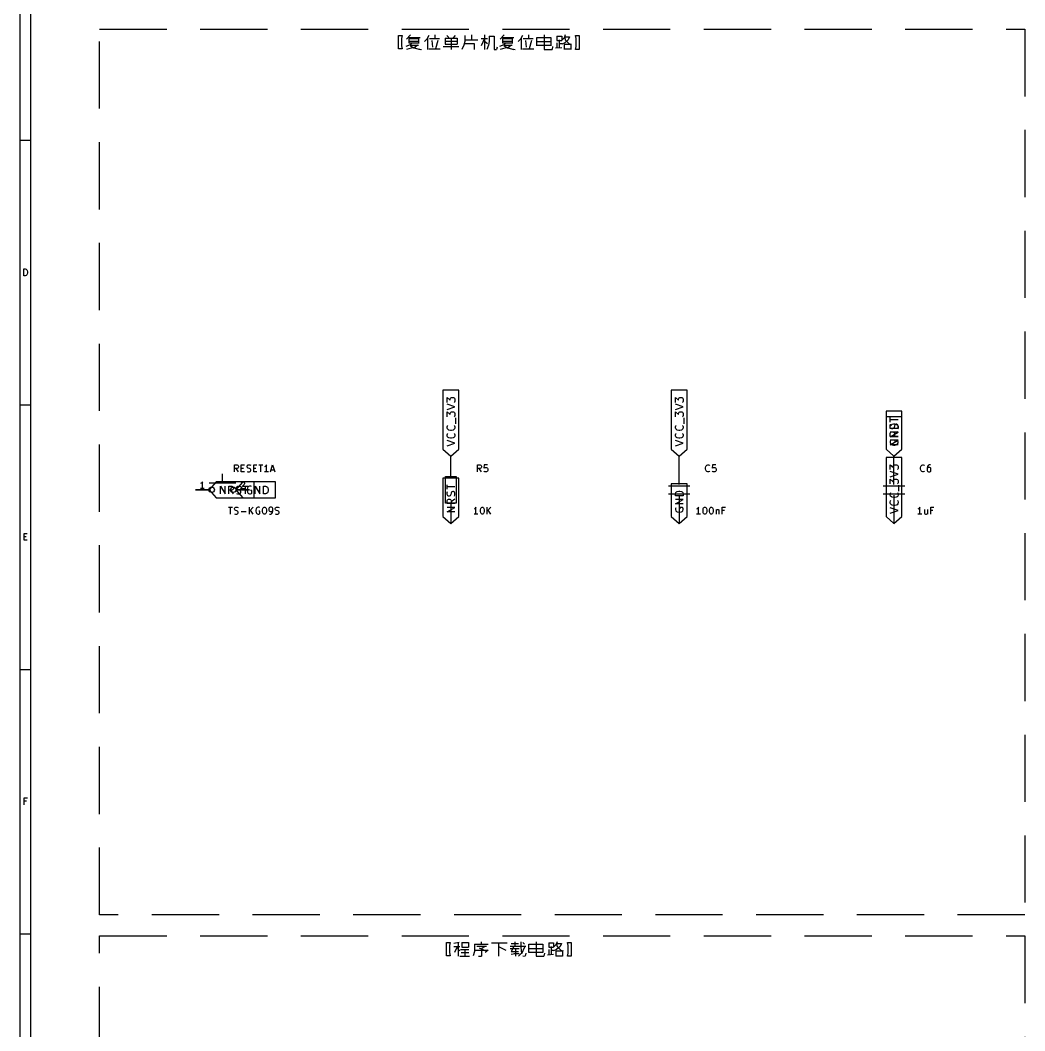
# Model space of a CAD drawing. Extents: x 0.4 to 37.4, y -23 to -0.4.
# Drawn here: x 0.39 to 7.87, y -12.93 to -5.41 of the extents above; entities that cross this region are included whole.
import ezdxf

# ---------------------------------------------------------------- set-up
doc = ezdxf.new("R2010")
doc.units = 0
doc.header["$MEASUREMENT"] = 0
doc.linetypes.add('DASHED', pattern=[0.75, 0.5, -0.25])
for name, color, linetype in [('BLUE3', 171, 'CONTINUOUS'), ('CYAN2', 4, 'CONTINUOUS'), ('GREEN3', 91, 'CONTINUOUS'), ('RED2', 1, 'CONTINUOUS'), ('RED3', 11, 'CONTINUOUS')]:
    doc.layers.add(name, color=color, linetype=linetype)

msp = doc.modelspace()

# ---------------------------------------------------------------- linework, layer by layer
at = {"layer": 'BLUE3', "linetype": 'DASHED'}
for p, q in [((0.9843, -5.4724), (7.874, -5.4724)), ((0.9843, -12.063), (0.9843, -5.4724)), ((7.874, -5.4724), (7.874, -12.063)), ((7.874, -12.063), (0.9843, -12.063)), ((0.9843, -12.2205), (7.874, -12.2205)), ((0.9843, -17.5984), (0.9843, -12.2205)), ((7.874, -12.2205), (7.874, -17.5984))]:
    msp.add_line(p, q, dxfattribs=at)
at = {"layer": 'BLUE3', "linetype": 'CONTINUOUS'}
for p, q in [((3.2108, -5.5199), (3.2378, -5.5199)), ((3.2108, -5.6189), (3.2108, -5.5199)), ((3.2378, -5.5199), (3.2333, -5.5424)), ((3.2333, -5.5424), (3.2333, -5.5694)), ((3.3008, -5.5154), (3.2693, -5.5469)), ((3.2873, -5.5334), (3.3728, -5.5334)), ((3.2873, -5.5424), (3.2873, -5.5739)), ((3.2873, -5.5424), (3.3593, -5.5424)), ((3.2873, -5.5604), (3.3638, -5.5604)), ((3.3593, -5.5424), (3.3593, -5.5739)), ((3.4223, -5.5469), (3.4043, -5.5649)), ((3.4358, -5.5199), (3.4223, -5.5469)), ((3.4268, -5.5379), (3.4268, -5.6234)), ((3.4403, -5.5424), (3.5168, -5.5424)), ((3.4583, -5.5559), (3.4628, -5.6054)), ((3.4808, -5.5154), (3.4808, -5.5424)), ((3.5033, -5.5559), (3.4853, -5.6189)), ((3.5573, -5.5379), (3.5573, -5.5829)), ((3.5573, -5.5379), (3.6472, -5.5379)), ((3.5573, -5.5604), (3.6472, -5.5604)), ((3.5707, -5.5199), (3.5842, -5.5334)), ((3.6022, -5.5379), (3.6022, -5.6234)), ((3.6337, -5.5199), (3.6157, -5.5379)), ((3.6472, -5.5379), (3.6472, -5.5829)), ((3.7057, -5.5649), (3.6967, -5.5919)), ((3.7057, -5.5199), (3.7057, -5.5649)), ((3.7057, -5.5514), (3.8002, -5.5514)), ((3.7552, -5.5154), (3.7552, -5.5469)), ((3.8272, -5.5424), (3.8722, -5.5424)), ((3.8497, -5.5424), (3.8272, -5.5964)), ((3.8497, -5.5154), (3.8497, -5.6234)), ((3.8497, -5.5604), (3.8722, -5.5784)), ((3.8857, -5.5649), (3.8812, -5.5919)), ((3.8857, -5.5244), (3.9217, -5.5244)), ((3.8857, -5.5244), (3.8857, -5.5649)), ((3.9217, -5.5244), (3.9217, -5.6234)), ((3.9982, -5.5154), (3.9667, -5.5469)), ((3.9847, -5.5334), (4.0702, -5.5334)), ((3.9847, -5.5424), (3.9847, -5.5739)), ((3.9847, -5.5424), (4.0567, -5.5424)), ((3.9847, -5.5604), (4.0612, -5.5604)), ((4.0567, -5.5424), (4.0567, -5.5739)), ((4.1197, -5.5469), (4.1017, -5.5649)), ((4.1332, -5.5199), (4.1197, -5.5469)), ((4.1242, -5.5379), (4.1242, -5.6234)), ((4.1377, -5.5424), (4.2142, -5.5424)), ((4.1557, -5.5559), (4.1602, -5.6054)), ((4.1782, -5.5154), (4.1782, -5.5424)), ((4.2007, -5.5559), (4.1827, -5.6189)), ((4.2412, -5.5964), (4.2412, -5.5334)), ((4.2412, -5.5334), (4.3447, -5.5334)), ((4.2412, -5.5649), (4.3447, -5.5649)), ((4.2952, -5.5154), (4.2952, -5.6234)), ((4.3447, -5.5334), (4.3447, -5.5964)), ((4.3897, -5.5244), (4.3897, -5.5559)), ((4.3897, -5.5244), (4.4257, -5.5244)), ((4.3897, -5.5559), (4.4257, -5.5559)), ((4.4077, -5.5514), (4.4077, -5.6099)), ((4.4257, -5.5244), (4.4257, -5.5559)), ((4.4436, -5.5379), (4.4302, -5.5514)), ((4.4526, -5.5154), (4.4436, -5.5379)), ((4.4481, -5.5289), (4.4841, -5.5289)), ((4.4481, -5.5334), (4.4526, -5.5514)), ((4.4751, -5.5514), (4.4481, -5.5739)), ((4.4526, -5.5514), (4.4796, -5.5784)), ((4.4841, -5.5289), (4.4751, -5.5514)), ((4.5291, -5.5199), (4.5561, -5.5199)), ((4.5336, -5.5424), (4.5291, -5.5199)), ((4.5336, -5.6009), (4.5336, -5.5424)), ((4.5561, -5.5199), (4.5561, -5.6234)), ((3.2378, -5.6189), (3.2108, -5.6189)), ((3.2333, -5.5694), (3.2333, -5.5964)), ((3.2333, -5.5964), (3.2378, -5.6189)), ((3.2963, -5.5874), (3.2648, -5.6009)), ((3.3053, -5.6144), (3.2693, -5.6234)), ((3.2873, -5.5739), (3.3638, -5.5739)), ((3.3098, -5.5739), (3.2963, -5.5874)), ((3.2963, -5.5919), (3.3593, -5.5919)), ((3.2963, -5.5964), (3.3278, -5.6099)), ((3.3278, -5.6099), (3.3053, -5.6144)), ((3.3233, -5.6099), (3.3818, -5.6234)), ((3.3548, -5.5919), (3.3278, -5.6099)), ((3.3278, -5.6099), (3.3728, -5.6234)), ((3.4358, -5.6189), (3.5213, -5.6189)), ((3.5438, -5.6009), (3.6607, -5.6009)), ((3.5573, -5.5829), (3.6472, -5.5829)), ((3.6967, -5.5919), (3.6832, -5.6234)), ((3.7012, -5.5784), (3.7732, -5.5784)), ((3.7732, -5.5784), (3.7732, -5.6234)), ((3.8812, -5.5919), (3.8677, -5.6234)), ((3.9217, -5.6234), (3.9397, -5.6234)), ((3.9442, -5.6054), (3.9397, -5.6234)), ((3.9937, -5.5874), (3.9622, -5.6009)), ((4.0027, -5.6144), (3.9667, -5.6234)), ((3.9847, -5.5739), (4.0612, -5.5739)), ((4.0072, -5.5739), (3.9937, -5.5874)), ((3.9937, -5.5919), (4.0567, -5.5919)), ((3.9937, -5.5964), (4.0252, -5.6099)), ((4.0252, -5.6099), (4.0027, -5.6144)), ((4.0207, -5.6099), (4.0792, -5.6234)), ((4.0522, -5.5919), (4.0252, -5.6099)), ((4.0252, -5.6099), (4.0702, -5.6234)), ((4.1332, -5.6189), (4.2187, -5.6189)), ((4.2412, -5.5919), (4.3447, -5.5919)), ((4.2952, -5.6234), (4.3537, -5.6234)), ((4.3582, -5.6009), (4.3537, -5.6234)), ((4.4257, -5.6099), (4.3807, -5.6144)), ((4.3897, -5.5739), (4.3897, -5.6144)), ((4.4077, -5.5784), (4.4257, -5.5784)), ((4.4481, -5.5739), (4.4257, -5.5829)), ((4.4436, -5.5829), (4.4436, -5.6234)), ((4.4436, -5.5829), (4.4931, -5.5829)), ((4.4436, -5.6189), (4.4931, -5.6189)), ((4.4796, -5.5784), (4.4976, -5.5829)), ((4.4931, -5.5829), (4.4931, -5.6234)), ((4.5291, -5.6234), (4.5336, -5.6009)), ((4.5561, -5.6234), (4.5291, -5.6234)), ((3.5688, -12.268), (3.5958, -12.268)), ((3.5688, -12.367), (3.5688, -12.268)), ((3.5958, -12.268), (3.5913, -12.2905)), ((3.5913, -12.2905), (3.5913, -12.3175)), ((3.5913, -12.3175), (3.5913, -12.3445)), ((3.6633, -12.268), (3.6228, -12.277)), ((3.6228, -12.2995), (3.6678, -12.2995)), ((3.6498, -12.295), (3.6273, -12.3445)), ((3.6498, -12.313), (3.6678, -12.331)), ((3.6543, -12.2725), (3.6543, -12.3715)), ((3.6723, -12.322), (3.7353, -12.322)), ((3.6813, -12.268), (3.6813, -12.304)), ((3.6813, -12.268), (3.7308, -12.268)), ((3.6813, -12.304), (3.7308, -12.304)), ((3.7038, -12.322), (3.7038, -12.367)), ((3.7308, -12.268), (3.7308, -12.304)), ((3.7758, -12.2815), (3.8793, -12.2815)), ((3.7758, -12.2815), (3.7758, -12.3355)), ((3.7848, -12.3265), (3.8793, -12.3265)), ((3.7938, -12.295), (3.8658, -12.295)), ((3.8118, -12.3085), (3.8478, -12.3265)), ((3.8253, -12.2635), (3.8253, -12.2815)), ((3.8568, -12.2995), (3.8298, -12.313)), ((3.8298, -12.3265), (3.8298, -12.3715)), ((3.8793, -12.3265), (3.8568, -12.3445)), ((3.9018, -12.2725), (4.0188, -12.2725)), ((3.9558, -12.2725), (3.9558, -12.3715)), ((3.9558, -12.2995), (4.0098, -12.3265)), ((4.0413, -12.295), (4.1583, -12.295)), ((4.0413, -12.313), (4.1088, -12.313)), ((4.0503, -12.277), (4.1043, -12.277)), ((4.0683, -12.2995), (4.0503, -12.3355)), ((4.0773, -12.2635), (4.0773, -12.295)), ((4.0818, -12.322), (4.0818, -12.3715)), ((4.1223, -12.2635), (4.1223, -12.304)), ((4.1223, -12.304), (4.1268, -12.3535)), ((4.1493, -12.304), (4.1268, -12.3535)), ((4.1358, -12.268), (4.1493, -12.2815)), ((4.1808, -12.3445), (4.1808, -12.2815)), ((4.1808, -12.2815), (4.2843, -12.2815)), ((4.1808, -12.313), (4.2843, -12.313)), ((4.2348, -12.2635), (4.2348, -12.3715)), ((4.2843, -12.2815), (4.2843, -12.3445)), ((4.3292, -12.2725), (4.3292, -12.304)), ((4.3292, -12.2725), (4.3652, -12.2725)), ((4.3292, -12.304), (4.3652, -12.304)), ((4.3292, -12.322), (4.3292, -12.3625)), ((4.3472, -12.2995), (4.3472, -12.358)), ((4.3472, -12.3265), (4.3652, -12.3265)), ((4.3652, -12.2725), (4.3652, -12.304)), ((4.3877, -12.322), (4.3652, -12.331)), ((4.3832, -12.286), (4.3697, -12.2995)), ((4.3922, -12.2635), (4.3832, -12.286)), ((4.3832, -12.331), (4.3832, -12.3715)), ((4.3832, -12.331), (4.4327, -12.331)), ((4.3877, -12.277), (4.4237, -12.277)), ((4.3877, -12.2815), (4.3922, -12.2995)), ((4.4147, -12.2995), (4.3877, -12.322)), ((4.3922, -12.2995), (4.4192, -12.3265)), ((4.4237, -12.277), (4.4147, -12.2995)), ((4.4192, -12.3265), (4.4372, -12.331)), ((4.4327, -12.331), (4.4327, -12.3715)), ((4.4687, -12.268), (4.4957, -12.268)), ((4.4732, -12.2905), (4.4687, -12.268)), ((4.4732, -12.349), (4.4732, -12.2905)), ((4.4957, -12.268), (4.4957, -12.3715)), ((3.5958, -12.367), (3.5688, -12.367)), ((3.5913, -12.3445), (3.5958, -12.367)), ((3.6678, -12.3715), (3.7398, -12.3715)), ((3.6768, -12.3445), (3.7353, -12.3445)), ((3.7758, -12.3355), (3.7668, -12.367)), ((3.8073, -12.3715), (3.8298, -12.3715)), ((4.0503, -12.3355), (4.1043, -12.3355)), ((4.0818, -12.3535), (4.0503, -12.358)), ((4.0953, -12.3535), (4.0683, -12.3535)), ((4.1088, -12.3535), (4.0818, -12.3535)), ((4.1313, -12.3445), (4.1043, -12.3715)), ((4.1358, -12.367), (4.1493, -12.3715)), ((4.1583, -12.349), (4.1538, -12.3715)), ((4.1808, -12.34), (4.2843, -12.34)), ((4.2348, -12.3715), (4.2933, -12.3715)), ((4.2978, -12.349), (4.2933, -12.3715)), ((4.3652, -12.358), (4.3202, -12.3625)), ((4.3832, -12.367), (4.4327, -12.367)), ((4.4687, -12.3715), (4.4732, -12.349)), ((4.4957, -12.3715), (4.4687, -12.3715))]:
    msp.add_line(p, q, dxfattribs=at)
at = {"layer": 'CYAN2', "linetype": 'CONTINUOUS'}
for p, q in [((1.9898, -8.7653), (1.9898, -8.7153)), ((1.9898, -8.7153), (2.0088, -8.7153)), ((2.0088, -8.7153), (2.0136, -8.7177)), ((2.0136, -8.7177), (2.016, -8.7201)), ((2.016, -8.7201), (2.0184, -8.7248)), ((2.0398, -8.7653), (2.0398, -8.7153)), ((2.0398, -8.7153), (2.0636, -8.7153)), ((2.0826, -8.7248), (2.085, -8.7201)), ((2.085, -8.7201), (2.0874, -8.7177)), ((2.0874, -8.7177), (2.0922, -8.7153)), ((2.0922, -8.7153), (2.1041, -8.7153)), ((2.1041, -8.7153), (2.1112, -8.7177)), ((2.1326, -8.7653), (2.1326, -8.7153)), ((2.1326, -8.7153), (2.1565, -8.7153)), ((2.1707, -8.7153), (2.1993, -8.7153)), ((2.185, -8.7653), (2.185, -8.7153)), ((2.2231, -8.7225), (2.2184, -8.7272)), ((2.2279, -8.7153), (2.2231, -8.7225)), ((2.2279, -8.7653), (2.2279, -8.7153)), ((2.2565, -8.7653), (2.2731, -8.7153)), ((2.2731, -8.7153), (2.2898, -8.7653)), ((3.7993, -8.7653), (3.7993, -8.7153)), ((3.7993, -8.7153), (3.8184, -8.7153)), ((3.8184, -8.7153), (3.8231, -8.7177)), ((3.8231, -8.7177), (3.8255, -8.7201)), ((3.8255, -8.7201), (3.8279, -8.7248)), ((3.8493, -8.7153), (3.8469, -8.7391)), ((3.8731, -8.7153), (3.8493, -8.7153)), ((5.4993, -8.7272), (5.5017, -8.7225)), ((5.5017, -8.7225), (5.5065, -8.7177)), ((5.5065, -8.7177), (5.5136, -8.7153)), ((5.5136, -8.7153), (5.5184, -8.7153)), ((5.5184, -8.7153), (5.5255, -8.7177)), ((5.5255, -8.7177), (5.5279, -8.7201)), ((5.5493, -8.7153), (5.5469, -8.7391)), ((5.5731, -8.7153), (5.5493, -8.7153)), ((7.0993, -8.7272), (7.1017, -8.7225)), ((7.1017, -8.7225), (7.1065, -8.7177)), ((7.1065, -8.7177), (7.1136, -8.7153)), ((7.1136, -8.7153), (7.1184, -8.7153)), ((7.1184, -8.7153), (7.1255, -8.7177)), ((7.1255, -8.7177), (7.1279, -8.7201)), ((7.1541, -8.7201), (7.1493, -8.7272)), ((7.1565, -8.7177), (7.1541, -8.7201)), ((7.1612, -8.7153), (7.1565, -8.7177)), ((7.1707, -8.7153), (7.1612, -8.7153)), ((2.0088, -8.7415), (1.9898, -8.7415)), ((2.0184, -8.7653), (2.0017, -8.7415)), ((2.0136, -8.7391), (2.0088, -8.7415)), ((2.016, -8.7368), (2.0136, -8.7391)), ((2.0184, -8.732), (2.016, -8.7368)), ((2.0184, -8.7248), (2.0184, -8.732)), ((2.0398, -8.7391), (2.0565, -8.7391)), ((2.0636, -8.7653), (2.0398, -8.7653)), ((2.0826, -8.7296), (2.0826, -8.7248)), ((2.085, -8.7344), (2.0826, -8.7296)), ((2.0826, -8.7629), (2.0898, -8.7653)), ((2.0874, -8.7368), (2.085, -8.7344)), ((2.0922, -8.7391), (2.0874, -8.7368)), ((2.0898, -8.7653), (2.1017, -8.7653)), ((2.1017, -8.7415), (2.0922, -8.7391)), ((2.1065, -8.7439), (2.1017, -8.7415)), ((2.1017, -8.7653), (2.1065, -8.7629)), ((2.1088, -8.7463), (2.1065, -8.7439)), ((2.1065, -8.7629), (2.1088, -8.7606)), ((2.1112, -8.751), (2.1088, -8.7463)), ((2.1088, -8.7606), (2.1112, -8.7558)), ((2.1112, -8.7558), (2.1112, -8.751)), ((2.1326, -8.7391), (2.1493, -8.7391)), ((2.1565, -8.7653), (2.1326, -8.7653)), ((2.2184, -8.7272), (2.2136, -8.7296)), ((2.2422, -8.7653), (2.2136, -8.7653)), ((2.2612, -8.751), (2.285, -8.751)), ((3.8184, -8.7415), (3.7993, -8.7415)), ((3.8279, -8.7653), (3.8112, -8.7415)), ((3.8231, -8.7391), (3.8184, -8.7415)), ((3.8255, -8.7368), (3.8231, -8.7391)), ((3.8279, -8.732), (3.8255, -8.7368)), ((3.8279, -8.7248), (3.8279, -8.732)), ((3.8469, -8.7391), (3.8493, -8.7368)), ((3.8493, -8.7629), (3.8469, -8.7606)), ((3.8493, -8.7368), (3.8541, -8.7344)), ((3.8541, -8.7653), (3.8493, -8.7629)), ((3.8541, -8.7344), (3.866, -8.7344)), ((3.866, -8.7653), (3.8541, -8.7653)), ((3.866, -8.7344), (3.8707, -8.7368)), ((3.8707, -8.7629), (3.866, -8.7653)), ((3.8707, -8.7368), (3.8731, -8.7391)), ((3.8731, -8.7606), (3.8707, -8.7629)), ((3.8731, -8.7391), (3.8755, -8.7439)), ((3.8755, -8.7558), (3.8731, -8.7606)), ((3.8755, -8.7439), (3.8755, -8.7558)), ((5.4969, -8.7368), (5.4993, -8.7272)), ((5.4969, -8.7439), (5.4969, -8.7368)), ((5.4993, -8.7534), (5.4969, -8.7439)), ((5.5017, -8.7582), (5.4993, -8.7534)), ((5.5065, -8.7629), (5.5017, -8.7582)), ((5.5136, -8.7653), (5.5065, -8.7629)), ((5.5184, -8.7653), (5.5136, -8.7653)), ((5.5255, -8.7629), (5.5184, -8.7653)), ((5.5279, -8.7606), (5.5255, -8.7629)), ((5.5469, -8.7391), (5.5493, -8.7368)), ((5.5493, -8.7629), (5.5469, -8.7606)), ((5.5493, -8.7368), (5.5541, -8.7344)), ((5.5541, -8.7653), (5.5493, -8.7629)), ((5.5541, -8.7344), (5.566, -8.7344)), ((5.566, -8.7653), (5.5541, -8.7653)), ((5.566, -8.7344), (5.5707, -8.7368)), ((5.5707, -8.7629), (5.566, -8.7653)), ((5.5707, -8.7368), (5.5731, -8.7391)), ((5.5731, -8.7606), (5.5707, -8.7629)), ((5.5731, -8.7391), (5.5755, -8.7439)), ((5.5755, -8.7558), (5.5731, -8.7606)), ((5.5755, -8.7439), (5.5755, -8.7558)), ((7.0969, -8.7368), (7.0993, -8.7272)), ((7.0969, -8.7439), (7.0969, -8.7368)), ((7.0993, -8.7534), (7.0969, -8.7439)), ((7.1017, -8.7582), (7.0993, -8.7534)), ((7.1065, -8.7629), (7.1017, -8.7582)), ((7.1136, -8.7653), (7.1065, -8.7629)), ((7.1184, -8.7653), (7.1136, -8.7653)), ((7.1255, -8.7629), (7.1184, -8.7653)), ((7.1279, -8.7606), (7.1255, -8.7629)), ((7.1493, -8.7272), (7.1469, -8.7368)), ((7.1469, -8.7368), (7.1469, -8.7558)), ((7.1493, -8.7391), (7.1469, -8.7439)), ((7.1469, -8.7558), (7.1493, -8.7606)), ((7.1517, -8.7368), (7.1493, -8.7391)), ((7.1493, -8.7606), (7.1517, -8.7629)), ((7.1565, -8.7344), (7.1517, -8.7368)), ((7.1517, -8.7629), (7.1565, -8.7653)), ((7.166, -8.7344), (7.1565, -8.7344)), ((7.1565, -8.7653), (7.166, -8.7653)), ((7.1707, -8.7368), (7.166, -8.7344)), ((7.166, -8.7653), (7.1707, -8.7629)), ((7.1731, -8.7391), (7.1707, -8.7368)), ((7.1707, -8.7629), (7.1731, -8.7606)), ((7.1755, -8.7439), (7.1731, -8.7391)), ((7.1731, -8.7606), (7.1755, -8.7558)), ((7.1755, -8.7558), (7.1755, -8.7439)), ((1.9457, -9.0303), (1.9743, -9.0303)), ((1.96, -9.0803), (1.96, -9.0303)), ((1.9886, -9.0398), (1.991, -9.035)), ((1.9886, -9.0446), (1.9886, -9.0398)), ((1.991, -9.0493), (1.9886, -9.0446)), ((1.9886, -9.0779), (1.9957, -9.0803)), ((1.991, -9.035), (1.9934, -9.0327)), ((1.9934, -9.0517), (1.991, -9.0493)), ((1.9934, -9.0327), (1.9981, -9.0303)), ((1.9981, -9.0541), (1.9934, -9.0517)), ((1.9957, -9.0803), (2.0076, -9.0803)), ((1.9981, -9.0303), (2.01, -9.0303)), ((2.0076, -9.0565), (1.9981, -9.0541)), ((2.0124, -9.0589), (2.0076, -9.0565)), ((2.0076, -9.0803), (2.0124, -9.0779)), ((2.01, -9.0303), (2.0172, -9.0327)), ((2.0148, -9.0612), (2.0124, -9.0589)), ((2.0124, -9.0779), (2.0148, -9.0755)), ((2.0172, -9.066), (2.0148, -9.0612)), ((2.0148, -9.0755), (2.0172, -9.0708)), ((2.0172, -9.0708), (2.0172, -9.066)), ((2.0386, -9.0612), (2.0767, -9.0612)), ((2.1005, -9.0803), (2.1005, -9.0303)), ((2.1291, -9.0303), (2.1005, -9.0589)), ((2.1291, -9.0803), (2.1076, -9.0517)), ((2.1505, -9.0422), (2.1481, -9.0517)), ((2.1481, -9.0517), (2.1481, -9.0589)), ((2.1481, -9.0589), (2.1505, -9.0684)), ((2.1529, -9.0374), (2.1505, -9.0422)), ((2.1505, -9.0684), (2.1529, -9.0731)), ((2.1576, -9.0327), (2.1529, -9.0374)), ((2.1529, -9.0731), (2.1576, -9.0779)), ((2.1648, -9.0303), (2.1576, -9.0327)), ((2.1576, -9.0779), (2.1648, -9.0803)), ((2.1719, -9.0303), (2.1648, -9.0303)), ((2.1648, -9.0803), (2.1696, -9.0803)), ((2.1791, -9.0589), (2.1696, -9.0589)), ((2.1696, -9.0803), (2.1767, -9.0779)), ((2.1767, -9.0327), (2.1719, -9.0303)), ((2.1767, -9.0779), (2.1791, -9.0755)), ((2.1791, -9.0755), (2.1791, -9.0589)), ((2.1981, -9.0493), (2.2005, -9.0398)), ((2.1981, -9.0612), (2.1981, -9.0493)), ((2.2005, -9.0708), (2.1981, -9.0612)), ((2.2005, -9.0398), (2.2029, -9.035)), ((2.2029, -9.0755), (2.2005, -9.0708)), ((2.2029, -9.035), (2.2053, -9.0327)), ((2.2053, -9.0779), (2.2029, -9.0755)), ((2.2053, -9.0327), (2.21, -9.0303)), ((2.21, -9.0803), (2.2053, -9.0779)), ((2.21, -9.0303), (2.2148, -9.0303)), ((2.2148, -9.0803), (2.21, -9.0803)), ((2.2148, -9.0303), (2.2196, -9.0327)), ((2.2196, -9.0779), (2.2148, -9.0803)), ((2.2196, -9.0327), (2.2219, -9.035)), ((2.2219, -9.0755), (2.2196, -9.0779)), ((2.2219, -9.035), (2.2243, -9.0398)), ((2.2243, -9.0708), (2.2219, -9.0755)), ((2.2243, -9.0398), (2.2267, -9.0493)), ((2.2267, -9.0612), (2.2243, -9.0708)), ((2.2267, -9.0493), (2.2267, -9.0612)), ((2.2481, -9.035), (2.2457, -9.0398)), ((2.2457, -9.0398), (2.2457, -9.0517)), ((2.2457, -9.0517), (2.2481, -9.0565)), ((2.2505, -9.0327), (2.2481, -9.035)), ((2.2481, -9.0565), (2.2505, -9.0589)), ((2.2553, -9.0303), (2.2505, -9.0327)), ((2.2505, -9.0589), (2.2553, -9.0612)), ((2.2505, -9.0803), (2.26, -9.0803)), ((2.2648, -9.0303), (2.2553, -9.0303)), ((2.2553, -9.0612), (2.2648, -9.0612)), ((2.26, -9.0803), (2.2648, -9.0779)), ((2.2696, -9.0327), (2.2648, -9.0303)), ((2.2648, -9.0612), (2.2696, -9.0589)), ((2.2648, -9.0779), (2.2672, -9.0755)), ((2.2672, -9.0755), (2.2719, -9.0684)), ((2.2719, -9.035), (2.2696, -9.0327)), ((2.2696, -9.0589), (2.2719, -9.0565)), ((2.2743, -9.0398), (2.2719, -9.035)), ((2.2719, -9.0565), (2.2743, -9.0517)), ((2.2719, -9.0684), (2.2743, -9.0589)), ((2.2743, -9.0589), (2.2743, -9.0398)), ((2.2934, -9.0398), (2.2957, -9.035)), ((2.2934, -9.0446), (2.2934, -9.0398)), ((2.2957, -9.0493), (2.2934, -9.0446)), ((2.2934, -9.0779), (2.3005, -9.0803)), ((2.2957, -9.035), (2.2981, -9.0327)), ((2.2981, -9.0517), (2.2957, -9.0493)), ((2.2981, -9.0327), (2.3029, -9.0303)), ((2.3029, -9.0541), (2.2981, -9.0517)), ((2.3005, -9.0803), (2.3124, -9.0803)), ((2.3029, -9.0303), (2.3148, -9.0303)), ((2.3124, -9.0565), (2.3029, -9.0541)), ((2.3172, -9.0589), (2.3124, -9.0565)), ((2.3124, -9.0803), (2.3172, -9.0779)), ((2.3148, -9.0303), (2.3219, -9.0327)), ((2.3196, -9.0612), (2.3172, -9.0589)), ((2.3172, -9.0779), (2.3196, -9.0755)), ((2.3219, -9.066), (2.3196, -9.0612)), ((2.3196, -9.0755), (2.3219, -9.0708)), ((2.3219, -9.0708), (2.3219, -9.066)), ((3.7779, -9.0422), (3.7731, -9.0446)), ((3.8017, -9.0803), (3.7731, -9.0803)), ((3.7826, -9.0374), (3.7779, -9.0422)), ((3.7874, -9.0303), (3.7826, -9.0374)), ((3.7874, -9.0803), (3.7874, -9.0303)), ((3.8207, -9.0493), (3.8231, -9.0398)), ((3.8207, -9.0612), (3.8207, -9.0493)), ((3.8231, -9.0708), (3.8207, -9.0612)), ((3.8231, -9.0398), (3.8255, -9.035)), ((3.8255, -9.0755), (3.8231, -9.0708)), ((3.8255, -9.035), (3.8279, -9.0327)), ((3.8279, -9.0779), (3.8255, -9.0755)), ((3.8279, -9.0327), (3.8326, -9.0303)), ((3.8326, -9.0803), (3.8279, -9.0779)), ((3.8326, -9.0303), (3.8374, -9.0303)), ((3.8374, -9.0803), (3.8326, -9.0803)), ((3.8374, -9.0303), (3.8422, -9.0327)), ((3.8422, -9.0779), (3.8374, -9.0803)), ((3.8422, -9.0327), (3.8446, -9.035)), ((3.8446, -9.0755), (3.8422, -9.0779)), ((3.8446, -9.035), (3.8469, -9.0398)), ((3.8469, -9.0708), (3.8446, -9.0755)), ((3.8469, -9.0398), (3.8493, -9.0493)), ((3.8493, -9.0612), (3.8469, -9.0708)), ((3.8493, -9.0493), (3.8493, -9.0612)), ((3.8707, -9.0803), (3.8707, -9.0303)), ((3.8993, -9.0303), (3.8707, -9.0589)), ((3.8993, -9.0803), (3.8779, -9.0517)), ((5.435, -9.0422), (5.4303, -9.0446)), ((5.4588, -9.0803), (5.4303, -9.0803)), ((5.4398, -9.0374), (5.435, -9.0422)), ((5.4446, -9.0303), (5.4398, -9.0374)), ((5.4446, -9.0803), (5.4446, -9.0303)), ((5.4779, -9.0493), (5.4803, -9.0398)), ((5.4779, -9.0612), (5.4779, -9.0493)), ((5.4803, -9.0708), (5.4779, -9.0612)), ((5.4803, -9.0398), (5.4826, -9.035)), ((5.4826, -9.0755), (5.4803, -9.0708)), ((5.4826, -9.035), (5.485, -9.0327)), ((5.485, -9.0779), (5.4826, -9.0755)), ((5.485, -9.0327), (5.4898, -9.0303)), ((5.4898, -9.0803), (5.485, -9.0779)), ((5.4898, -9.0303), (5.4946, -9.0303)), ((5.4946, -9.0803), (5.4898, -9.0803)), ((5.4946, -9.0303), (5.4993, -9.0327)), ((5.4993, -9.0779), (5.4946, -9.0803)), ((5.4993, -9.0327), (5.5017, -9.035)), ((5.5017, -9.0755), (5.4993, -9.0779)), ((5.5017, -9.035), (5.5041, -9.0398)), ((5.5041, -9.0708), (5.5017, -9.0755)), ((5.5041, -9.0398), (5.5065, -9.0493)), ((5.5065, -9.0612), (5.5041, -9.0708)), ((5.5065, -9.0493), (5.5065, -9.0612)), ((5.5255, -9.0493), (5.5279, -9.0398)), ((5.5255, -9.0612), (5.5255, -9.0493)), ((5.5279, -9.0708), (5.5255, -9.0612)), ((5.5279, -9.0398), (5.5303, -9.035)), ((5.5303, -9.0755), (5.5279, -9.0708)), ((5.5303, -9.035), (5.5326, -9.0327)), ((5.5326, -9.0779), (5.5303, -9.0755)), ((5.5326, -9.0327), (5.5374, -9.0303)), ((5.5374, -9.0803), (5.5326, -9.0779)), ((5.5374, -9.0303), (5.5422, -9.0303)), ((5.5422, -9.0803), (5.5374, -9.0803)), ((5.5422, -9.0303), (5.5469, -9.0327)), ((5.5469, -9.0779), (5.5422, -9.0803)), ((5.5469, -9.0327), (5.5493, -9.035)), ((5.5493, -9.0755), (5.5469, -9.0779)), ((5.5493, -9.035), (5.5517, -9.0398)), ((5.5517, -9.0708), (5.5493, -9.0755)), ((5.5517, -9.0398), (5.5541, -9.0493)), ((5.5541, -9.0612), (5.5517, -9.0708)), ((5.5541, -9.0493), (5.5541, -9.0612)), ((5.5755, -9.047), (5.5755, -9.0803)), ((5.5755, -9.0517), (5.5779, -9.0493)), ((5.5779, -9.0493), (5.5826, -9.047)), ((5.5826, -9.047), (5.5898, -9.047)), ((5.5898, -9.047), (5.5946, -9.0493)), ((5.5946, -9.0493), (5.5969, -9.0541)), ((5.5969, -9.0541), (5.5969, -9.0803)), ((5.6207, -9.0803), (5.6207, -9.0303)), ((5.6207, -9.0303), (5.6446, -9.0303)), ((5.6374, -9.0541), (5.6207, -9.0541)), ((7.0826, -9.0422), (7.0779, -9.0446)), ((7.1065, -9.0803), (7.0779, -9.0803)), ((7.0874, -9.0374), (7.0826, -9.0422)), ((7.0922, -9.0303), (7.0874, -9.0374)), ((7.0922, -9.0803), (7.0922, -9.0303)), ((7.1279, -9.047), (7.1279, -9.0731)), ((7.1279, -9.0731), (7.1303, -9.0779)), ((7.1303, -9.0779), (7.135, -9.0803)), ((7.135, -9.0803), (7.1422, -9.0803)), ((7.1422, -9.0803), (7.1469, -9.0779)), ((7.1469, -9.0779), (7.1493, -9.0755)), ((7.1493, -9.047), (7.1493, -9.0803)), ((7.1731, -9.0803), (7.1731, -9.0303)), ((7.1731, -9.0303), (7.1969, -9.0303)), ((7.1898, -9.0541), (7.1731, -9.0541))]:
    msp.add_line(p, q, dxfattribs=at)
at = {"layer": 'GREEN3', "linetype": 'CONTINUOUS'}
for p, q in [((3.6, -8.75), (3.6, -8.65)), ((5.3, -8.75), (5.3, -8.65)), ((6.9, -8.75), (6.9, -8.65)), ((6.9, -8.75), (6.9, -8.65)), ((1.7, -8.9), (1.8, -8.9)), ((1.7, -8.9), (1.8, -8.9)), ((2.1, -8.9), (2, -8.9)), ((2.1, -8.9), (2, -8.9)), ((3.6, -9.05), (3.6, -9.15)), ((5.3, -9.05), (5.3, -9.15)), ((6.9, -9.05), (6.9, -9.15))]:
    msp.add_line(p, q, dxfattribs=at)
at = {"layer": 'RED2', "linetype": 'CONTINUOUS'}
for p, q in [((0.3937, -22.9921), (0.3937, -0.3937)), ((0.4724, -22.9134), (0.4724, -0.4724)), ((0.3937, -6.2992), (0.4724, -6.2992)), ((0.4197, -7.3068), (0.4197, -7.2557)), ((0.4197, -7.2557), (0.4319, -7.2557)), ((0.4319, -7.2557), (0.4392, -7.2581)), ((0.4392, -7.2581), (0.444, -7.263)), ((0.444, -7.263), (0.4465, -7.2678)), ((0.4465, -7.2946), (0.444, -7.2995)), ((0.4465, -7.2678), (0.4489, -7.2776)), ((0.4489, -7.2849), (0.4465, -7.2946)), ((0.4489, -7.2776), (0.4489, -7.2849)), ((0.4319, -7.3068), (0.4197, -7.3068)), ((0.4392, -7.3044), (0.4319, -7.3068)), ((0.444, -7.2995), (0.4392, -7.3044)), ((3.6, -8.1595), (3.5409, -8.1595)), ((3.5409, -8.1595), (3.5409, -8.5983)), ((3.6591, -8.1595), (3.6, -8.1595)), ((3.6591, -8.5983), (3.6591, -8.1595)), ((5.3, -8.1595), (5.2409, -8.1595)), ((5.2409, -8.1595), (5.2409, -8.5983)), ((5.3591, -8.1595), (5.3, -8.1595)), ((5.3591, -8.5983), (5.3591, -8.1595)), ((0.3937, -8.2677), (0.4724, -8.2677)), ((3.5721, -8.2497), (3.5721, -8.2131)), ((3.5721, -8.2131), (3.5946, -8.2328)), ((3.6312, -8.2834), (3.5721, -8.2637)), ((3.5946, -8.2244), (3.5974, -8.2188)), ((3.5946, -8.2328), (3.5946, -8.2244)), ((3.5974, -8.2188), (3.6002, -8.2159)), ((3.6002, -8.2159), (3.6058, -8.2131)), ((3.6058, -8.2131), (3.6199, -8.2131)), ((3.6199, -8.2131), (3.6255, -8.2159)), ((3.6255, -8.2159), (3.6283, -8.2188)), ((3.6283, -8.2469), (3.6255, -8.2497)), ((3.6283, -8.2188), (3.6312, -8.2244)), ((3.6312, -8.2412), (3.6283, -8.2469)), ((3.6312, -8.2244), (3.6312, -8.2412)), ((5.2721, -8.2497), (5.2721, -8.2131)), ((5.2721, -8.2131), (5.2946, -8.2328)), ((5.3312, -8.2834), (5.2721, -8.2637)), ((5.2946, -8.2244), (5.2974, -8.2188)), ((5.2946, -8.2328), (5.2946, -8.2244)), ((5.2974, -8.2188), (5.3002, -8.2159)), ((5.3002, -8.2159), (5.3058, -8.2131)), ((5.3058, -8.2131), (5.3199, -8.2131)), ((5.3199, -8.2131), (5.3255, -8.2159)), ((5.3255, -8.2159), (5.3283, -8.2188)), ((5.3283, -8.2469), (5.3255, -8.2497)), ((5.3283, -8.2188), (5.3312, -8.2244)), ((5.3312, -8.2412), (5.3283, -8.2469)), ((5.3312, -8.2244), (5.3312, -8.2412)), ((3.5721, -8.3031), (3.6312, -8.2834)), ((3.5721, -8.3565), (3.5721, -8.32)), ((3.5721, -8.32), (3.5946, -8.3397)), ((3.5946, -8.3312), (3.5974, -8.3256)), ((3.5946, -8.3397), (3.5946, -8.3312)), ((3.5974, -8.3256), (3.6002, -8.3228)), ((3.6002, -8.3228), (3.6058, -8.32)), ((3.6058, -8.32), (3.6199, -8.32)), ((3.6199, -8.32), (3.6255, -8.3228)), ((3.6255, -8.3228), (3.6283, -8.3256)), ((3.6283, -8.3256), (3.6312, -8.3312)), ((3.6312, -8.3312), (3.6312, -8.3481)), ((5.2721, -8.3031), (5.3312, -8.2834)), ((5.2721, -8.3565), (5.2721, -8.32)), ((5.2721, -8.32), (5.2946, -8.3397)), ((5.2946, -8.3312), (5.2974, -8.3256)), ((5.2946, -8.3397), (5.2946, -8.3312)), ((5.2974, -8.3256), (5.3002, -8.3228)), ((5.3002, -8.3228), (5.3058, -8.32)), ((5.3058, -8.32), (5.3199, -8.32)), ((5.3199, -8.32), (5.3255, -8.3228)), ((5.3255, -8.3228), (5.3283, -8.3256)), ((5.3283, -8.3256), (5.3312, -8.3312)), ((5.3312, -8.3312), (5.3312, -8.3481)), ((6.9, -8.3141), (6.8409, -8.3141)), ((6.8409, -8.3141), (6.8409, -8.5983)), ((6.9591, -8.3141), (6.9, -8.3141)), ((6.9591, -8.5983), (6.9591, -8.3141)), ((3.5749, -8.424), (3.5777, -8.4212)), ((3.6283, -8.3537), (3.6255, -8.3565)), ((3.6255, -8.4212), (3.6283, -8.424)), ((3.6312, -8.3481), (3.6283, -8.3537)), ((3.6368, -8.41), (3.6368, -8.365)), ((5.2749, -8.424), (5.2777, -8.4212)), ((5.3283, -8.3537), (5.3255, -8.3565)), ((5.3255, -8.4212), (5.3283, -8.424)), ((5.3312, -8.3481), (5.3283, -8.3537)), ((5.3368, -8.41), (5.3368, -8.365)), ((6.9, -8.3563), (6.8409, -8.3563)), ((6.8409, -8.3563), (6.8409, -8.5983)), ((6.8721, -8.3959), (6.8721, -8.3622)), ((6.9312, -8.379), (6.8721, -8.379)), ((6.8721, -8.4212), (6.8749, -8.4128)), ((6.8721, -8.4297), (6.8749, -8.4212)), ((6.8721, -8.4353), (6.8721, -8.4212)), ((6.8749, -8.4212), (6.8805, -8.4156)), ((6.8805, -8.4156), (6.8862, -8.4128)), ((6.8862, -8.4128), (6.8974, -8.41)), ((6.8974, -8.41), (6.9058, -8.41)), ((6.9591, -8.3563), (6.9, -8.3563)), ((6.9058, -8.4184), (6.903, -8.424)), ((6.9058, -8.41), (6.9171, -8.4128)), ((6.9087, -8.4156), (6.9058, -8.4184)), ((6.9143, -8.4128), (6.9087, -8.4156)), ((6.9199, -8.4128), (6.9143, -8.4128)), ((6.9171, -8.4128), (6.9227, -8.4156)), ((6.9255, -8.4156), (6.9199, -8.4128)), ((6.9227, -8.4156), (6.9283, -8.4212)), ((6.9283, -8.4184), (6.9255, -8.4156)), ((6.9312, -8.424), (6.9283, -8.4184)), ((6.9283, -8.4212), (6.9312, -8.4297)), ((6.9591, -8.5983), (6.9591, -8.3563)), ((3.5721, -8.4325), (3.5749, -8.424)), ((3.5721, -8.4381), (3.5721, -8.4325)), ((3.5749, -8.4465), (3.5721, -8.4381)), ((3.5721, -8.4915), (3.5749, -8.4831)), ((3.5721, -8.4972), (3.5721, -8.4915)), ((3.5749, -8.5056), (3.5721, -8.4972)), ((3.5805, -8.4522), (3.5749, -8.4465)), ((3.5749, -8.4831), (3.5777, -8.4803)), ((3.5862, -8.455), (3.5805, -8.4522)), ((3.5974, -8.4578), (3.5862, -8.455)), ((3.6058, -8.4578), (3.5974, -8.4578)), ((3.6171, -8.455), (3.6058, -8.4578)), ((3.6227, -8.4522), (3.6171, -8.455)), ((3.6283, -8.4465), (3.6227, -8.4522)), ((3.6255, -8.4803), (3.6283, -8.4831)), ((3.6283, -8.424), (3.6312, -8.4325)), ((3.6312, -8.4381), (3.6283, -8.4465)), ((3.6283, -8.4831), (3.6312, -8.4915)), ((3.6312, -8.4972), (3.6283, -8.5056)), ((3.6312, -8.4325), (3.6312, -8.4381)), ((3.6312, -8.4915), (3.6312, -8.4972)), ((5.2721, -8.4325), (5.2749, -8.424)), ((5.2721, -8.4381), (5.2721, -8.4325)), ((5.2749, -8.4465), (5.2721, -8.4381)), ((5.2721, -8.4915), (5.2749, -8.4831)), ((5.2721, -8.4972), (5.2721, -8.4915)), ((5.2749, -8.5056), (5.2721, -8.4972)), ((5.2805, -8.4522), (5.2749, -8.4465)), ((5.2749, -8.4831), (5.2777, -8.4803)), ((5.2862, -8.455), (5.2805, -8.4522)), ((5.2974, -8.4578), (5.2862, -8.455)), ((5.3058, -8.4578), (5.2974, -8.4578)), ((5.3171, -8.455), (5.3058, -8.4578)), ((5.3227, -8.4522), (5.3171, -8.455)), ((5.3283, -8.4465), (5.3227, -8.4522)), ((5.3255, -8.4803), (5.3283, -8.4831)), ((5.3283, -8.424), (5.3312, -8.4325)), ((5.3312, -8.4381), (5.3283, -8.4465)), ((5.3283, -8.4831), (5.3312, -8.4915)), ((5.3312, -8.4972), (5.3283, -8.5056)), ((5.3312, -8.4325), (5.3312, -8.4381)), ((5.3312, -8.4915), (5.3312, -8.4972)), ((6.8721, -8.4437), (6.8721, -8.4297)), ((6.8749, -8.4409), (6.8721, -8.4353)), ((6.9312, -8.4437), (6.8721, -8.4437)), ((6.8721, -8.5056), (6.9312, -8.4718)), ((6.9312, -8.4718), (6.8721, -8.4718)), ((6.8721, -8.4803), (6.8749, -8.4747)), ((6.8721, -8.5028), (6.8721, -8.4803)), ((6.8777, -8.4437), (6.8749, -8.4409)), ((6.8749, -8.4747), (6.8777, -8.4718)), ((6.8833, -8.4465), (6.8777, -8.4437)), ((6.8777, -8.4718), (6.8833, -8.469)), ((6.889, -8.4465), (6.8833, -8.4465)), ((6.8833, -8.469), (6.8918, -8.469)), ((6.8946, -8.4437), (6.889, -8.4465)), ((6.8918, -8.469), (6.8974, -8.4718)), ((6.8974, -8.4409), (6.8946, -8.4437)), ((6.9002, -8.4353), (6.8974, -8.4409)), ((6.8974, -8.4718), (6.9002, -8.4747)), ((6.903, -8.424), (6.9002, -8.4353)), ((6.9002, -8.4747), (6.903, -8.4803)), ((6.9312, -8.469), (6.903, -8.4887)), ((6.903, -8.4803), (6.903, -8.5028)), ((6.9283, -8.4465), (6.9312, -8.4381)), ((6.9312, -8.4381), (6.9312, -8.424)), ((6.9312, -8.4297), (6.9312, -8.4437)), ((3.6312, -8.5534), (3.5721, -8.5337)), ((3.5721, -8.5731), (3.6312, -8.5534)), ((3.5805, -8.5112), (3.5749, -8.5056)), ((3.5862, -8.514), (3.5805, -8.5112)), ((3.5974, -8.5168), (3.5862, -8.514)), ((3.6058, -8.5168), (3.5974, -8.5168)), ((3.6171, -8.514), (3.6058, -8.5168)), ((3.6227, -8.5112), (3.6171, -8.514)), ((3.6283, -8.5056), (3.6227, -8.5112)), ((5.3312, -8.5534), (5.2721, -8.5337)), ((5.2721, -8.5731), (5.3312, -8.5534)), ((5.2805, -8.5112), (5.2749, -8.5056)), ((5.2862, -8.514), (5.2805, -8.5112)), ((5.2974, -8.5168), (5.2862, -8.514)), ((5.3058, -8.5168), (5.2974, -8.5168)), ((5.3171, -8.514), (5.3058, -8.5168)), ((5.3227, -8.5112), (5.3171, -8.514)), ((5.3283, -8.5056), (5.3227, -8.5112)), ((6.9312, -8.5028), (6.8721, -8.5028)), ((6.9312, -8.5056), (6.8721, -8.5056)), ((6.8721, -8.5646), (6.9312, -8.5309)), ((6.9312, -8.5309), (6.8721, -8.5309)), ((6.8749, -8.5337), (6.8721, -8.5393)), ((6.8721, -8.5393), (6.8721, -8.5478)), ((6.8721, -8.5478), (6.8749, -8.5562)), ((6.9312, -8.5646), (6.8721, -8.5646)), ((6.8749, -8.5562), (6.8805, -8.5618)), ((6.8805, -8.5618), (6.8862, -8.5646)), ((6.8862, -8.5646), (6.8974, -8.5675)), ((6.8974, -8.5675), (6.9058, -8.5675)), ((6.9255, -8.5309), (6.9058, -8.5309)), ((6.9058, -8.5309), (6.9058, -8.5421)), ((6.9058, -8.5675), (6.9171, -8.5646)), ((6.9171, -8.5646), (6.9227, -8.5618)), ((6.9227, -8.5618), (6.9283, -8.5562)), ((6.9283, -8.5337), (6.9255, -8.5309)), ((6.9312, -8.5421), (6.9283, -8.5337)), ((6.9283, -8.5562), (6.9312, -8.5478)), ((6.9312, -8.5478), (6.9312, -8.5421)), ((3.5409, -8.5983), (3.6, -8.65)), ((3.6, -8.65), (3.6591, -8.5983)), ((5.2409, -8.5983), (5.3, -8.65)), ((5.3, -8.65), (5.3591, -8.5983)), ((6.8409, -8.5983), (6.9, -8.65)), ((6.8409, -8.5983), (6.9, -8.65)), ((6.9, -8.65), (6.9591, -8.5983)), ((6.9, -8.65), (6.9591, -8.5983)), ((6.9, -8.6595), (6.8409, -8.6595)), ((6.8409, -8.6595), (6.8409, -9.0983)), ((6.8721, -8.7497), (6.8721, -8.7131)), ((6.8721, -8.7131), (6.8946, -8.7328)), ((6.8946, -8.7244), (6.8974, -8.7188)), ((6.8974, -8.7188), (6.9002, -8.7159)), ((6.9591, -8.6595), (6.9, -8.6595)), ((6.9002, -8.7159), (6.9058, -8.7131)), ((6.9058, -8.7131), (6.9199, -8.7131)), ((6.9199, -8.7131), (6.9255, -8.7159)), ((6.9255, -8.7159), (6.9283, -8.7188)), ((6.9283, -8.7188), (6.9312, -8.7244)), ((6.9591, -9.0983), (6.9591, -8.6595)), ((1.9, -8.85), (1.9, -8.78)), ((3.6, -8.8), (3.6, -8.75)), ((5.3, -8.86), (5.3, -8.75)), ((6.9312, -8.7834), (6.8721, -8.7637)), ((6.8721, -8.8031), (6.9312, -8.7834)), ((6.8946, -8.7328), (6.8946, -8.7244)), ((6.9, -8.86), (6.9, -8.75)), ((6.9283, -8.7469), (6.9255, -8.7497)), ((6.9312, -8.7412), (6.9283, -8.7469)), ((6.9312, -8.7244), (6.9312, -8.7412)), ((1.8517, -8.8409), (1.8, -8.9)), ((1.8517, -8.8409), (1.8, -8.9)), ((2, -8.85), (1.8, -8.85)), ((2.1359, -8.8409), (1.8517, -8.8409)), ((2.1359, -8.8409), (1.8517, -8.8409)), ((1.8854, -8.9312), (1.8854, -8.8721)), ((1.8854, -8.8721), (1.9191, -8.9312)), ((1.8854, -8.9312), (1.8854, -8.8721)), ((1.8854, -8.8721), (1.9191, -8.9312)), ((1.9191, -8.9312), (1.9191, -8.8721)), ((1.9191, -8.9312), (1.9191, -8.8721)), ((1.9472, -8.9312), (1.9472, -8.8721)), ((1.9472, -8.8721), (1.9697, -8.8721)), ((1.9472, -8.9312), (1.9472, -8.8721)), ((1.9472, -8.8721), (1.9697, -8.8721)), ((1.9697, -8.8721), (1.9753, -8.8749)), ((1.9697, -8.8721), (1.9753, -8.8749)), ((2.0517, -8.8409), (2, -8.9)), ((2.0517, -8.8409), (2, -8.9)), ((2.0091, -8.8749), (2.0147, -8.8721)), ((2.0091, -8.8749), (2.0147, -8.8721)), ((2.0147, -8.8721), (2.0288, -8.8721)), ((2.0147, -8.8721), (2.0288, -8.8721)), ((2.0288, -8.8721), (2.0372, -8.8749)), ((2.0288, -8.8721), (2.0372, -8.8749)), ((2.2937, -8.8409), (2.0517, -8.8409)), ((2.2937, -8.8409), (2.0517, -8.8409)), ((2.0541, -8.8721), (2.0878, -8.8721)), ((2.0541, -8.8721), (2.0878, -8.8721)), ((2.071, -8.9312), (2.071, -8.8721)), ((2.071, -8.9312), (2.071, -8.8721)), ((2.1022, -8.8721), (2.0938, -8.8749)), ((2.1022, -8.8721), (2.0938, -8.8749)), ((2.1107, -8.8721), (2.1022, -8.8721)), ((2.1107, -8.8721), (2.1022, -8.8721)), ((2.1163, -8.8749), (2.1107, -8.8721)), ((2.1163, -8.8749), (2.1107, -8.8721)), ((2.1359, -8.9), (2.1359, -8.8409)), ((2.1359, -8.9), (2.1359, -8.8409)), ((2.1444, -8.9312), (2.1444, -8.8721)), ((2.1444, -8.8721), (2.1781, -8.9312)), ((2.1444, -8.9312), (2.1444, -8.8721)), ((2.1444, -8.8721), (2.1781, -8.9312)), ((2.1781, -8.9312), (2.1781, -8.8721)), ((2.1781, -8.9312), (2.1781, -8.8721)), ((2.2063, -8.9312), (2.2063, -8.8721)), ((2.2063, -8.8721), (2.2203, -8.8721)), ((2.2063, -8.9312), (2.2063, -8.8721)), ((2.2063, -8.8721), (2.2203, -8.8721)), ((2.2203, -8.8721), (2.2288, -8.8749)), ((2.2203, -8.8721), (2.2288, -8.8749)), ((2.2937, -8.9), (2.2937, -8.8409)), ((2.2937, -8.9), (2.2937, -8.8409)), ((3.6, -8.8141), (3.5409, -8.8141)), ((3.5409, -8.8141), (3.5409, -9.0983)), ((3.56, -9), (3.56, -8.8)), ((3.56, -8.8), (3.64, -8.8)), ((3.5721, -8.8959), (3.5721, -8.8622)), ((3.6591, -8.8141), (3.6, -8.8141)), ((3.64, -8.8), (3.64, -9)), ((3.6591, -9.0983), (3.6591, -8.8141)), ((5.22, -8.87), (5.38, -8.87)), ((5.3, -8.8563), (5.2409, -8.8563)), ((5.2409, -8.8563), (5.2409, -9.0983)), ((5.3591, -8.8563), (5.3, -8.8563)), ((5.3591, -9.0983), (5.3591, -8.8563)), ((6.82, -8.87), (6.98, -8.87)), ((6.8721, -8.8565), (6.8721, -8.82)), ((6.8721, -8.82), (6.8946, -8.8397)), ((6.8946, -8.8312), (6.8974, -8.8256)), ((6.8946, -8.8397), (6.8946, -8.8312)), ((6.8974, -8.8256), (6.9002, -8.8228)), ((6.9002, -8.8228), (6.9058, -8.82)), ((6.9058, -8.82), (6.9199, -8.82)), ((6.9199, -8.82), (6.9255, -8.8228)), ((6.9255, -8.8228), (6.9283, -8.8256)), ((6.9283, -8.8537), (6.9255, -8.8565)), ((6.9283, -8.8256), (6.9312, -8.8312)), ((6.9312, -8.8481), (6.9283, -8.8537)), ((6.9312, -8.8312), (6.9312, -8.8481)), ((6.9368, -8.91), (6.9368, -8.865)), ((1.8, -8.9), (1.7, -8.9)), ((1.8, -8.9), (1.8517, -8.9591)), ((1.8, -8.9), (1.8517, -8.9591)), ((1.9697, -8.903), (1.9472, -8.903)), ((1.9697, -8.903), (1.9472, -8.903)), ((1.981, -8.9312), (1.9613, -8.903)), ((1.981, -8.9312), (1.9613, -8.903)), ((1.9753, -8.9002), (1.9697, -8.903)), ((1.9753, -8.9002), (1.9697, -8.903)), ((1.9753, -8.8749), (1.9781, -8.8777)), ((1.9753, -8.8749), (1.9781, -8.8777)), ((1.9781, -8.8974), (1.9753, -8.9002)), ((1.9781, -8.8974), (1.9753, -8.9002)), ((1.9781, -8.8777), (1.981, -8.8833)), ((1.9781, -8.8777), (1.981, -8.8833)), ((1.981, -8.8918), (1.9781, -8.8974)), ((1.981, -8.8918), (1.9781, -8.8974)), ((1.981, -8.8833), (1.981, -8.8918)), ((1.981, -8.8833), (1.981, -8.8918)), ((2, -8.9), (2.1, -8.9)), ((2, -8.9), (2.0517, -8.9591)), ((2, -8.9), (2.0517, -8.9591)), ((2.0035, -8.8833), (2.0063, -8.8777)), ((2.0035, -8.8833), (2.0063, -8.8777)), ((2.0035, -8.889), (2.0035, -8.8833)), ((2.0035, -8.889), (2.0035, -8.8833)), ((2.0063, -8.8946), (2.0035, -8.889)), ((2.0063, -8.8946), (2.0035, -8.889)), ((2.0035, -8.9283), (2.0119, -8.9312)), ((2.0035, -8.9283), (2.0119, -8.9312)), ((2.0063, -8.8777), (2.0091, -8.8749)), ((2.0063, -8.8777), (2.0091, -8.8749)), ((2.0091, -8.8974), (2.0063, -8.8946)), ((2.0091, -8.8974), (2.0063, -8.8946)), ((2.0147, -8.9002), (2.0091, -8.8974)), ((2.0147, -8.9002), (2.0091, -8.8974)), ((2.0119, -8.9312), (2.026, -8.9312)), ((2.0119, -8.9312), (2.026, -8.9312)), ((2.026, -8.903), (2.0147, -8.9002)), ((2.026, -8.903), (2.0147, -8.9002)), ((2.0316, -8.9058), (2.026, -8.903)), ((2.0316, -8.9058), (2.026, -8.903)), ((2.026, -8.9312), (2.0316, -8.9283)), ((2.026, -8.9312), (2.0316, -8.9283)), ((2.0344, -8.9087), (2.0316, -8.9058)), ((2.0344, -8.9087), (2.0316, -8.9058)), ((2.0316, -8.9283), (2.0344, -8.9255)), ((2.0316, -8.9283), (2.0344, -8.9255)), ((2.0372, -8.9143), (2.0344, -8.9087)), ((2.0372, -8.9143), (2.0344, -8.9087)), ((2.0344, -8.9255), (2.0372, -8.9199)), ((2.0344, -8.9255), (2.0372, -8.9199)), ((2.0372, -8.9199), (2.0372, -8.9143)), ((2.0372, -8.9199), (2.0372, -8.9143)), ((2.0854, -8.8862), (2.0825, -8.8974)), ((2.0854, -8.8862), (2.0825, -8.8974)), ((2.0825, -8.8974), (2.0825, -8.9058)), ((2.0825, -8.8974), (2.0825, -8.9058)), ((2.0825, -8.9058), (2.0854, -8.9171)), ((2.0825, -8.9058), (2.0854, -8.9171)), ((2.0882, -8.8805), (2.0854, -8.8862)), ((2.0882, -8.8805), (2.0854, -8.8862)), ((2.0854, -8.9171), (2.0882, -8.9227)), ((2.0854, -8.9171), (2.0882, -8.9227)), ((2.0938, -8.8749), (2.0882, -8.8805)), ((2.0938, -8.8749), (2.0882, -8.8805)), ((2.0882, -8.9227), (2.0938, -8.9283)), ((2.0882, -8.9227), (2.0938, -8.9283)), ((2.0938, -8.9283), (2.1022, -8.9312)), ((2.0938, -8.9283), (2.1022, -8.9312)), ((2.1022, -8.9312), (2.1078, -8.9312)), ((2.1022, -8.9312), (2.1078, -8.9312)), ((2.1191, -8.9058), (2.1078, -8.9058)), ((2.1191, -8.9058), (2.1078, -8.9058)), ((2.1078, -8.9312), (2.1163, -8.9283)), ((2.1078, -8.9312), (2.1163, -8.9283)), ((2.1163, -8.9283), (2.1191, -8.9255)), ((2.1163, -8.9283), (2.1191, -8.9255)), ((2.1191, -8.9255), (2.1191, -8.9058)), ((2.1191, -8.9255), (2.1191, -8.9058)), ((2.1359, -8.9591), (2.1359, -8.9)), ((2.1359, -8.9591), (2.1359, -8.9)), ((2.2203, -8.9312), (2.2063, -8.9312)), ((2.2203, -8.9312), (2.2063, -8.9312)), ((2.2288, -8.9283), (2.2203, -8.9312)), ((2.2288, -8.9283), (2.2203, -8.9312)), ((2.2288, -8.8749), (2.2344, -8.8805)), ((2.2288, -8.8749), (2.2344, -8.8805)), ((2.2344, -8.9227), (2.2288, -8.9283)), ((2.2344, -8.9227), (2.2288, -8.9283)), ((2.2344, -8.8805), (2.2372, -8.8862)), ((2.2344, -8.8805), (2.2372, -8.8862)), ((2.2372, -8.9171), (2.2344, -8.9227)), ((2.2372, -8.9171), (2.2344, -8.9227)), ((2.2372, -8.8862), (2.24, -8.8974)), ((2.2372, -8.8862), (2.24, -8.8974)), ((2.24, -8.9058), (2.2372, -8.9171)), ((2.24, -8.9058), (2.2372, -8.9171)), ((2.24, -8.8974), (2.24, -8.9058)), ((2.24, -8.8974), (2.24, -8.9058)), ((2.2937, -8.9591), (2.2937, -8.9)), ((2.2937, -8.9591), (2.2937, -8.9)), ((3.6312, -8.879), (3.5721, -8.879)), ((3.5721, -8.9212), (3.5749, -8.9128)), ((3.5721, -8.9353), (3.5721, -8.9212)), ((3.5749, -8.9409), (3.5721, -8.9353)), ((3.5777, -8.9437), (3.5749, -8.9409)), ((3.5833, -8.9465), (3.5777, -8.9437)), ((3.589, -8.9465), (3.5833, -8.9465)), ((3.5946, -8.9437), (3.589, -8.9465)), ((3.5974, -8.9409), (3.5946, -8.9437)), ((3.6002, -8.9353), (3.5974, -8.9409)), ((3.603, -8.924), (3.6002, -8.9353)), ((3.6058, -8.9184), (3.603, -8.924)), ((3.6087, -8.9156), (3.6058, -8.9184)), ((3.6143, -8.9128), (3.6087, -8.9156)), ((3.6199, -8.9128), (3.6143, -8.9128)), ((3.6255, -8.9156), (3.6199, -8.9128)), ((3.6283, -8.9184), (3.6255, -8.9156)), ((3.6312, -8.924), (3.6283, -8.9184)), ((3.6283, -8.9465), (3.6312, -8.9381)), ((3.6312, -8.9381), (3.6312, -8.924)), ((5.22, -8.93), (5.38, -8.93)), ((5.2721, -8.9297), (5.2749, -8.9212)), ((5.2721, -8.9437), (5.2721, -8.9297)), ((5.3312, -8.9437), (5.2721, -8.9437)), ((5.2749, -8.9212), (5.2805, -8.9156)), ((5.2805, -8.9156), (5.2862, -8.9128)), ((5.2862, -8.9128), (5.2974, -8.91)), ((5.2974, -8.91), (5.3058, -8.91)), ((5.3, -8.94), (5.3, -9.05)), ((5.3058, -8.91), (5.3171, -8.9128)), ((5.3171, -8.9128), (5.3227, -8.9156)), ((5.3227, -8.9156), (5.3283, -8.9212)), ((5.3283, -8.9212), (5.3312, -8.9297)), ((5.3312, -8.9297), (5.3312, -8.9437)), ((6.82, -8.93), (6.98, -8.93)), ((6.8721, -8.9325), (6.8749, -8.924)), ((6.8721, -8.9381), (6.8721, -8.9325)), ((6.8749, -8.9465), (6.8721, -8.9381)), ((6.8749, -8.924), (6.8777, -8.9212)), ((6.8805, -8.9522), (6.8749, -8.9465)), ((6.9, -8.94), (6.9, -9.05)), ((6.9283, -8.9465), (6.9227, -8.9522)), ((6.9255, -8.9212), (6.9283, -8.924)), ((6.9283, -8.924), (6.9312, -8.9325)), ((6.9312, -8.9381), (6.9283, -8.9465)), ((6.9312, -8.9325), (6.9312, -8.9381)), ((1.8517, -8.9591), (2.1359, -8.9591)), ((1.8517, -8.9591), (2.1359, -8.9591)), ((2.0517, -8.9591), (2.2937, -8.9591)), ((2.0517, -8.9591), (2.2937, -8.9591)), ((3.64, -9), (3.56, -9)), ((3.5721, -8.9803), (3.5749, -8.9747)), ((3.5721, -9.0028), (3.5721, -8.9803)), ((3.6312, -9.0028), (3.5721, -9.0028)), ((3.5749, -8.9747), (3.5777, -8.9718)), ((3.5777, -8.9718), (3.5833, -8.969)), ((3.5833, -8.969), (3.5918, -8.969)), ((3.5918, -8.969), (3.5974, -8.9718)), ((3.5974, -8.9718), (3.6002, -8.9747)), ((3.6, -9), (3.6, -9.05)), ((3.6002, -8.9747), (3.603, -8.9803)), ((3.6312, -8.969), (3.603, -8.9887)), ((3.603, -8.9803), (3.603, -9.0028)), ((5.2721, -9.0056), (5.3312, -8.9718)), ((5.3312, -8.9718), (5.2721, -8.9718)), ((5.3312, -9.0056), (5.2721, -9.0056)), ((6.8721, -8.9915), (6.8749, -8.9831)), ((6.8721, -8.9972), (6.8721, -8.9915)), ((6.8749, -9.0056), (6.8721, -8.9972)), ((6.8749, -8.9831), (6.8777, -8.9803)), ((6.8805, -9.0112), (6.8749, -9.0056)), ((6.8862, -8.955), (6.8805, -8.9522)), ((6.8862, -9.014), (6.8805, -9.0112)), ((6.8974, -8.9578), (6.8862, -8.955)), ((6.8974, -9.0168), (6.8862, -9.014)), ((6.9058, -8.9578), (6.8974, -8.9578)), ((6.9058, -9.0168), (6.8974, -9.0168)), ((6.9171, -8.955), (6.9058, -8.9578)), ((6.9171, -9.014), (6.9058, -9.0168)), ((6.9227, -8.9522), (6.9171, -8.955)), ((6.9227, -9.0112), (6.9171, -9.014)), ((6.9283, -9.0056), (6.9227, -9.0112)), ((6.9255, -8.9803), (6.9283, -8.9831)), ((6.9283, -8.9831), (6.9312, -8.9915)), ((6.9312, -8.9972), (6.9283, -9.0056)), ((6.9312, -8.9915), (6.9312, -8.9972)), ((3.5409, -9.0983), (3.6, -9.15)), ((3.5721, -9.0646), (3.6312, -9.0309)), ((3.6312, -9.0309), (3.5721, -9.0309)), ((3.6312, -9.0646), (3.5721, -9.0646)), ((3.6, -9.15), (3.6591, -9.0983)), ((5.2409, -9.0983), (5.3, -9.15)), ((5.2749, -9.0337), (5.2721, -9.0393)), ((5.2721, -9.0393), (5.2721, -9.0478)), ((5.2721, -9.0478), (5.2749, -9.0562)), ((5.2749, -9.0562), (5.2805, -9.0618)), ((5.2805, -9.0618), (5.2862, -9.0646)), ((5.2862, -9.0646), (5.2974, -9.0675)), ((5.2974, -9.0675), (5.3058, -9.0675)), ((5.3, -9.15), (5.3591, -9.0983)), ((5.3255, -9.0309), (5.3058, -9.0309)), ((5.3058, -9.0309), (5.3058, -9.0421)), ((5.3058, -9.0675), (5.3171, -9.0646)), ((5.3171, -9.0646), (5.3227, -9.0618)), ((5.3227, -9.0618), (5.3283, -9.0562)), ((5.3283, -9.0337), (5.3255, -9.0309)), ((5.3312, -9.0421), (5.3283, -9.0337)), ((5.3283, -9.0562), (5.3312, -9.0478)), ((5.3312, -9.0478), (5.3312, -9.0421)), ((6.8409, -9.0983), (6.9, -9.15)), ((6.9312, -9.0534), (6.8721, -9.0337)), ((6.8721, -9.0731), (6.9312, -9.0534)), ((6.9, -9.15), (6.9591, -9.0983)), ((0.4221, -9.2753), (0.4221, -9.2242)), ((0.4221, -9.2242), (0.4465, -9.2242)), ((0.4221, -9.2485), (0.4392, -9.2485)), ((0.4465, -9.2753), (0.4221, -9.2753)), ((0.3937, -10.2362), (0.4724, -10.2362)), ((0.4233, -11.2438), (0.4233, -11.1927)), ((0.4233, -11.1927), (0.4477, -11.1927)), ((0.4404, -11.217), (0.4233, -11.217)), ((0.3937, -12.2047), (0.4724, -12.2047))]:
    msp.add_line(p, q, dxfattribs=at)
at = {"layer": 'RED2'}
for centre in [(1.82, -8.9), (1.98, -8.9)]:
    msp.add_circle(centre, 0.02, dxfattribs=at)
at = {"layer": 'RED3', "linetype": 'CONTINUOUS'}
for p, q in [((1.7405, -8.8518), (1.7357, -8.8542)), ((1.7452, -8.847), (1.7405, -8.8518)), ((1.75, -8.8399), (1.7452, -8.847)), ((1.75, -8.8899), (1.75, -8.8399)), ((2.0619, -8.8613), (2.0333, -8.8899)), ((2.0357, -8.8446), (2.0381, -8.8423)), ((2.0381, -8.8423), (2.0429, -8.8399)), ((2.0429, -8.8399), (2.0548, -8.8399)), ((2.0548, -8.8399), (2.0595, -8.8423)), ((2.0595, -8.8423), (2.0619, -8.8446)), ((2.0619, -8.8446), (2.0643, -8.8494)), ((2.0643, -8.8542), (2.0619, -8.8613)), ((2.0643, -8.8494), (2.0643, -8.8542)), ((1.7643, -8.8899), (1.7357, -8.8899)), ((2.0333, -8.8899), (2.0643, -8.8899))]:
    msp.add_line(p, q, dxfattribs=at)

doc.saveas('drawing.dxf')
